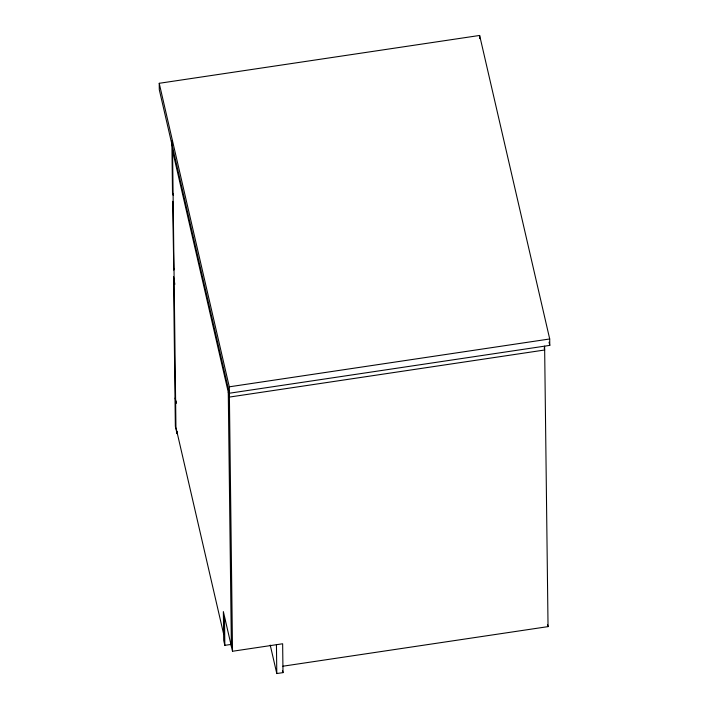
<?xml version="1.0" encoding="UTF-8"?>
<svg xmlns="http://www.w3.org/2000/svg" width="709" height="709" viewBox="0 0 709 709"><rect width="100%" height="100%" fill="white"/><g stroke="black" fill="none" stroke-linecap="round" stroke-linejoin="round"><path stroke-width="1.06" d="M159.215 83.299L479.639 35.45L549.705 338.973L549.785 345.38L229.362 393.229L159.295 89.706L159.215 83.299L229.282 386.822L232.517 651.261L282.643 643.772L282.997 672.628L276.794 673.55L270.226 645.101M229.282 386.822L549.705 338.973M232.517 651.261L223.353 611.583L223.707 640.431L224.842 645.341L231.373 644.366M282.918 666.212L548.039 626.623L544.618 346.152M549.041 342.155L549.785 345.38M544.166 347.853L544.663 349.998L229.406 397.075L172.562 150.822M547.587 624.664L548.039 626.623M173.333 195.383L172.863 193.344L172.881 194.736L172.509 193.628L171.862 140.417M282.51 670.519L282.997 672.628M174.866 284.3L173.528 276.643L174.999 397.492L176.213 402.747M176.222 403.394L175.008 398.13L175.353 426.339L177.055 433.704L177.028 431.533M223.627 634.023L175.938 427.447L172.517 146.976M479.639 35.45L479.683 38.658M276.439 644.703L276.794 673.55M228.271 392.166L231.382 646.351M224.487 616.493L224.842 645.341M173.005 204.883L172.606 201.321L173.802 270.058L173.785 268.667"/></g></svg>
